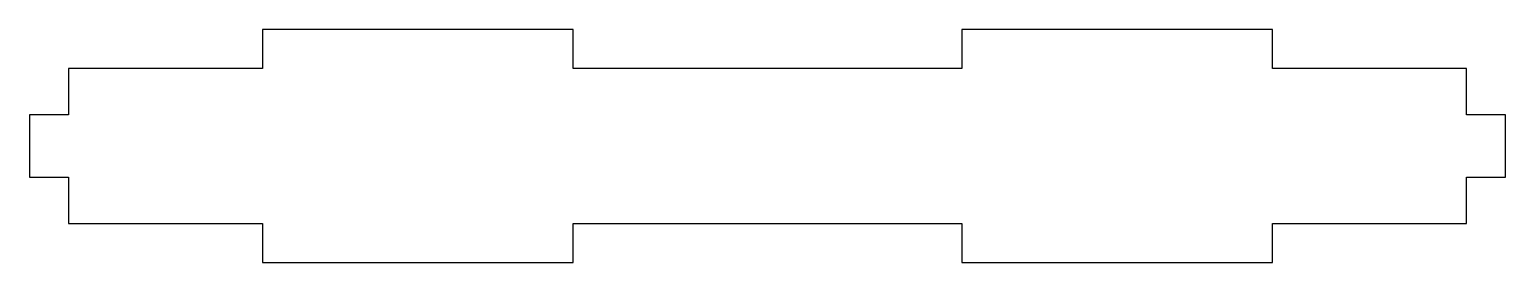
# Model space of a CAD drawing. Header units: millimetres. Extents: x -319.4 to -224.4, y -17.5 to -2.5.
import ezdxf

# ---------------------------------------------------------------- set-up
doc = ezdxf.new("R2010")
doc.units = ezdxf.units.MM
doc.layers.get('0').update_dxf_attribs({"linetype": 'CONTINUOUS'})

msp = doc.modelspace()

# ---------------------------------------------------------------- linework, layer by layer
msp.add_lwpolyline([(-259.369, -14.99), (-259.369, -17.49), (-239.369, -17.49), (-239.369, -14.99), (-226.869, -14.99), (-226.869, -11.99), (-224.369, -11.99), (-224.369, -7.99), (-226.869, -7.99), (-226.869, -4.99), (-239.369, -4.99), (-239.369, -2.49), (-259.369, -2.49), (-259.369, -4.99), (-284.369, -4.99), (-284.369, -2.49), (-304.369, -2.49), (-304.369, -4.99), (-316.869, -4.99), (-316.869, -7.99), (-319.369, -7.99), (-319.369, -11.99), (-316.869, -11.99), (-316.869, -14.99), (-304.369, -14.99), (-304.369, -17.49), (-284.369, -17.49), (-284.369, -14.99)], close=True)

doc.saveas('drawing.dxf')
